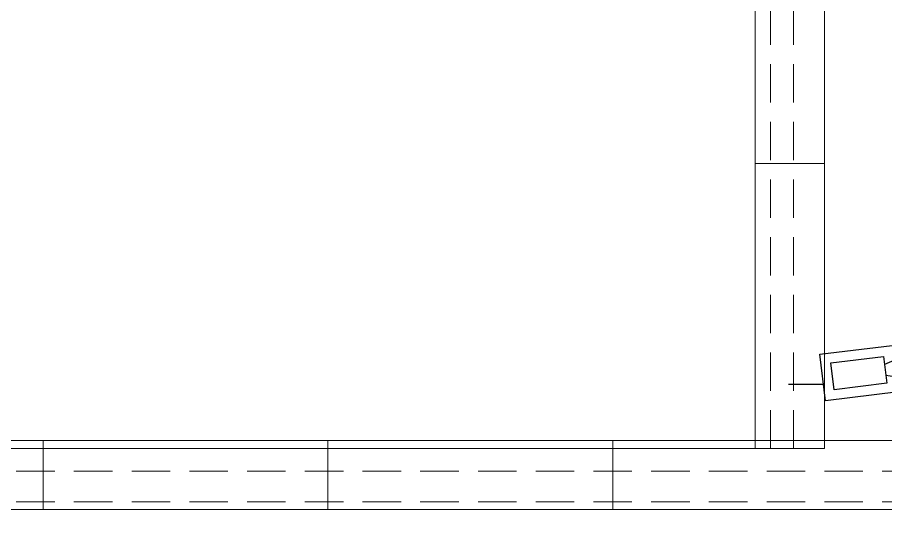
# Model space of a CAD drawing. Header units: metres. Extents: x -13933 to 152404, y -7861 to 21912.
# Drawn here: x 112024 to 112588, y 3233 to 3559 of the extents above; entities that cross this region are included whole.
import ezdxf

# ---------------------------------------------------------------- set-up
doc = ezdxf.new("R2010")
doc.units = ezdxf.units.M
doc.header["$LTSCALE"] = 100
doc.header["$MEASUREMENT"] = 0
doc.linetypes.add('HIDDEN', pattern=[0.375, 0.25, -0.125])
doc.layers.get('0').update_dxf_attribs({"color": 9, "lineweight": 9})
for name, color, linetype, lineweight in [('06A', 9, 'Continuous', 9), ('06D', 9, 'Continuous', 9), ('DATA TAVAN', 160, 'Continuous', 30), ('E-HARİCİ KAMERA', 7, 'Continuous', 30)]:
    doc.layers.add(name, color=color, linetype=linetype, lineweight=lineweight)

# ---------------------------------------------------------------- blocks, each defined once
blk = doc.blocks.new('p-harpusta-ust')
at = {"layer": '06A'}
for points in [[(-947.46, 2083), (-947.46, 2083), (-902.46, 2083), (-902.46, 460), (-947.46, 460), (-947.46, 2083)], [(-902.46, 922.5), (-947.46, 922.5)], [(-902.46, 737.5), (-947.46, 737.5)], [(-902.46, 552.5), (-947.46, 552.5)]]:
    blk.add_lwpolyline(points, dxfattribs=at)
at = {"layer": '06D', "linetype": 'HIDDEN'}
for points in [[(-927.46, 460), (-927.46, 2083)], [(-907.46, 460), (-907.46, 2083)]]:
    blk.add_lwpolyline(points, dxfattribs=at)
blk = doc.blocks.new('100_HARİCİ KAMERA')
at = {"layer": 'E-HARİCİ KAMERA', "color": 4}
for points in [[(0, -1.897), (7.955, -1.897), (7.955, 1.897), (0, 1.897)], [(5.106, -1.097), (5.106, 1.097), (0.8, 1.097), (0.8, -1.097)]]:
    blk.add_lwpolyline(points, close=True, dxfattribs=at)
blk.add_lwpolyline([(5.106, 0.439), (7.155, 1.024), (7.155, -1.024), (5.106, -0.439)], dxfattribs=at)

msp = doc.modelspace()

# ---------------------------------------------------------------- linework, layer by layer
for points in [[(111468.31, 3278.3), (111513.31, 3278.3), (111513.31, 5638.68), (112503.31, 5638.68), (112503.31, 3278.33), (112548.31, 3278.33), (112548.31, 5683.68), (111468.31, 5683.68), (111468.31, 3278.3)], [(112548.31, 3463.68), (112503.31, 3463.68)]]:
    msp.add_lwpolyline(points)
at = {"layer": '06D'}
for points in [[(112548.31, 3278.33), (112548.31, 5683.68), (111468.31, 5683.68), (111468.31, 3278.33)], [(111413.31, 131.68), (115143.31, 131.68), (115143.31, 1578.68), (113973.34, 1578.68), (113973.34, 2363.68), (113568.34, 2363.68), (113571.31, 3238.68), (111953.34, 3238.68), (111953.34, 2363.68), (111513.31, 2363.68), (111513.31, 1578.68), (111413.31, 1578.68)]]:
    msp.add_lwpolyline(points, close=True, dxfattribs=at)
at = {"layer": '06D', "linetype": 'HIDDEN'}
for points in [[(112528.31, 3278.33), (112528.31, 5663.68), (111488.31, 5663.68), (111488.31, 3278.3), (111488.31, 3278.3)], [(112513.31, 3278.33), (112513.31, 5648.68), (111503.31, 5648.68), (111503.31, 3278.3)]]:
    msp.add_lwpolyline(points, dxfattribs=at)
at = {"layer": 'DATA TAVAN', "color": 2}
msp.add_line((112547.76, 3319.91), (112524.99, 3319.91), dxfattribs=at)

# ---------------------------------------------------------------- block references
at = {"layer": '06D', "rotation": 269.9999999998917}
msp.add_blockref('p-harpusta-ust', (111488.31, 2336.22), dxfattribs=at)
at = {"layer": 'E-HARİCİ KAMERA', "xscale": -7.999999999999996, "yscale": 8, "zscale": 8, "rotation": 186.9654436674774}
msp.add_blockref('100_HARİCİ KAMERA', (112547.19, 3324.54), dxfattribs=at)

doc.saveas('drawing.dxf')
